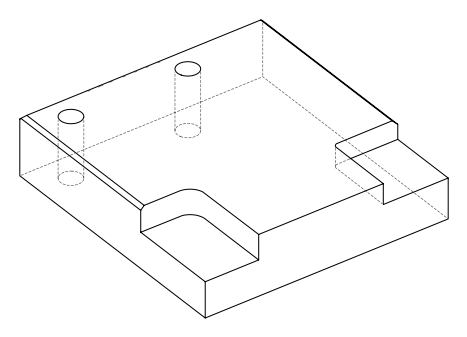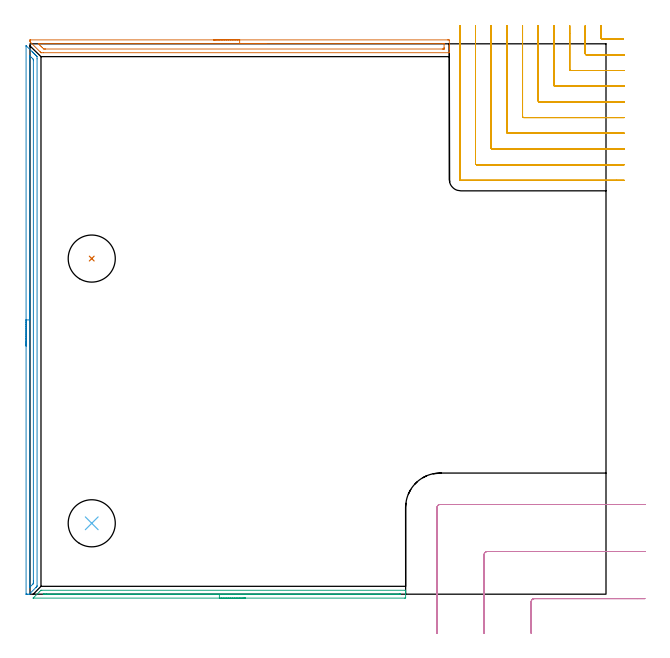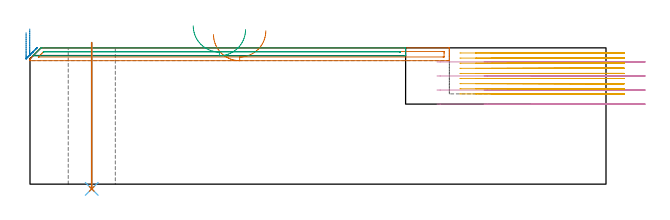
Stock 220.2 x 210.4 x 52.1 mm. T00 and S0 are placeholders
(PLAN: 7 operations, 3 tool changes, 25.6 min)
(1 AREA_MILL | FG_CHAMFER_SURFACE | UGT0205_001 | 2.72 min | 1965 mm3)
(2 AREA_MILL_1 | FG_CHAMFER_SURFACE_1 | UGT0205_001 | 3.47 min | 1825 mm3)
(3 AREA_MILL_2 | FG_CHAMFER_SURFACE_2 | UGT0205_001 | 2.39 min | 643 mm3)
(4 MILL_CORNER_NOTCH_RECTANGULAR | CORNER_NOTCH_RECTANGULAR | UGT0201_106 | Follow Part, ap 6, ae 75% | 2.49 min | 75442 mm3)
(5 MILL_CORNER_NOTCH_RECTANGULAR_1 | CORNER_NOTCH_RECTANGULAR_1 | NXT0201_009 | Follow Part, ap 2, ae 75% | 14.1 min | 59138 mm3)
(6 INDEXABLE_INSERT_DRILL_THROUGH_HOLE_FROM_SOLID | STEP1HOLE | NXT0302_007 | 0.23 min | 13253 mm3)
(7 INDEXABLE_INSERT_DRILL_THROUGH_HOLE_FROM_SOLID_1 | STEP1HOLE_1 | NXT0302_007 | 0.23 min | 13246 mm3)
(TOOL UGT0205_001 | Chamfer Mill 20 x 3 x 45 deg. | D20 FL50 Z2)
(TOOL UGT0201_106 | End Mill 24 mm | D24 FL25 Z2)
(TOOL NXT0201_009 | ENDMILL 8mm [2P460-0800-NA 1630] | D8 FL26 Z6)
(TOOL NXT0302_007 | Index. Insert Drill 18mm [880-D1800L25-05] | D18 PA176 FL90 Z2)
(OP 1 AREA_MILL)
G17 G21 G94 G90
T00 M6
G54
G17 G0 G90 X70.15 Y211.9 S1061 M3
G43 Z62.1 H0
Z57.2
G94 G1 X70.188 Z56.328 F250.
X70.302 Z55.463
X70.491 Z54.612
X70.753 Z53.78
X71.087 Z52.974
X71.49 Z52.2
X71.958 Z51.464
X72.489 Z50.772
X73.079 Z50.129
X73.722 Z49.54
X74.414 Z49.008
X75.15 Z48.54
X75.924 Z48.137
X76.73 Z47.803
X77.562 Z47.541
X78.413 Z47.352
X79.278 Z47.238
X80.15 Z47.2
X159.679
X159.962 Y211.898 Z47.201
X160.29 Y211.894 Z47.202
X160.3 Y211.623 Z47.473
Y209.885 Z49.21
Y209.355 Z49.742
Y209.016 Z50.08
Y208.486 Z50.61
Y208.146 Z50.948
Y207.216 Z51.883
X160.297 Y207.106 Z51.986
X160.29 Y207.002 Z52.088
X160.125 Y207. Z52.1
X5.089
X4.277 Y207.002 Z52.097
X4.2 Y207.004 Z52.096
X4.195 Y207.005 Z52.095
X4.176 Y207.024 Z52.076
X3.943 Y207.255 Z51.841
X3.922 Y207.277 Z51.821
X0.174 Y211.026 Z48.073
X0.017 Y211.188 Z47.911
X0.01 Y211.199 Z47.9
X0. Y211.527 Z47.572
Y211.814 Z47.286
X0.01 Y211.895 Z47.205
X0.022 Y211.9 Z47.2
X80.15
Y210.486 Z48.614
X157.892 Y210.485 Z48.615
X158.169 Y210.484 Z48.616
X158.253 Y210.481 Z48.619
X158.288 Y210.479 Z48.621
X158.291 Y210.46 Z48.64
X158.297 Y210.359 Z48.741
X158.3 Y209.016 Z50.085
X158.299 Y208.619 Z50.481
X158.296 Y208.486 Z50.614
X158.292 Y208.439 Z50.661
X158.288 Y208.42 Z50.68
X158.276 Y208.419 Z50.681
X158.201 Y208.417 Z50.683
X157.892 Y208.415 Z50.685
X157.616 Y208.414 Z50.686
X5.983 Y208.415 Z50.685
X5.706
X5.398 Y208.419 Z50.681
X5.249 Y208.421 Z50.679
X5.089 Y208.569 Z50.531
X4.636 Y209.016 Z50.085
X4.195 Y209.454 Z49.646
X3.765 Y209.885 Z49.215
X3.302 Y210.35 Z48.75
X3.198 Y210.461 Z48.639
X3.183 Y210.479 Z48.621
X3.211 Y210.481 Z48.619
X3.302 Y210.483 Z48.617
X3.578 Y210.485 Z48.615
X80.15 Y210.486 Z48.614
X81.021 Z48.652
X81.886 Z48.766
X82.738 Z48.955
X83.57 Z49.217
X84.376 Z49.551
X85.15 Z49.954
X85.886 Z50.423
X86.578 Z50.954
X87.221 Z51.543
X87.81 Z52.186
X88.341 Z52.878
X88.81 Z53.614
X89.213 Z54.388
X89.547 Z55.194
X89.809 Z56.026
X89.998 Z56.878
X90.112 Z57.743
X90.15 Z58.614
G0 Z62.1
M5
M2
(OP 2 AREA_MILL_1)
G17 G21 G94 G90
T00 M6
G54
G17 G0 G90 X-1.5 Y94.85 S1061 M3
G43 Z62.1 H0
Z57.9
G94 G1 Y94.888 Z57.028 F250.
Y95.002 Z56.164
Y95.191 Z55.312
Y95.453 Z54.48
Y95.787 Z53.674
Y96.19 Z52.9
Y96.658 Z52.164
Y97.19 Z51.472
Y97.779 Z50.829
Y98.422 Z50.24
Y99.114 Z49.709
Y99.85 Z49.24
Y100.624 Z48.837
Y101.43 Z48.503
Y102.262 Z48.241
Y103.114 Z48.052
Y103.978 Z47.938
Y104.85 Z47.9
Y209.455
X-1.496 Y209.646 Z47.904
X-1.493 Y209.682 Z47.905
X-1.339 Y209.539 Z48.06
X0.87 Y207.331 Z50.268
X1.037 Y207.165 Z50.432
X1.198 Y207.003 Z50.595
X1.316 Y206.885 Z50.714
X1.474 Y206.728 Z50.869
X1.627 Y206.574 Z51.024
X1.761 Y206.44 Z51.159
X1.911 Y206.291 Z51.307
X2.056 Y206.145 Z51.453
X2.207 Y205.994 Z51.605
X2.349 Y205.853 Z51.744
X2.649 Y205.548 Z52.049
X2.693 Y205.501 Z52.093
X2.7 Y204.657 Z52.1
Y3.26
Y3.006 Z52.085
X2.613 Y2.914 Z52.006
X2.367 Y2.667 Z51.767
X2.349 Y2.649 Z51.749
X0.017 Y0.316 Z49.415
X-0.157 Y0.141 Z49.239
X-0.274 Y0.03 Z49.124
X-0.297 Y0.01 Z49.101
X-0.829 Y0. Z48.57
X-1.149 Z48.251
X-1.468 Z47.931
X-1.496 Y0.007 Z47.903
X-1.5 Y0.008 Z47.9
Y104.85
X-0.086 Z49.314
X-0.085 Y205.356 Z49.315
X-0.084 Y205.548 Z49.316
X-0.08 Y205.741 Z49.32
X-0.078 Y205.816 Z49.322
X-0.03 Y205.771 Z49.37
X0.2 Y205.548 Z49.6
X0.6 Y205.15 Z50.
X1.09 Y204.657 Z50.49
X1.257 Y204.481 Z50.657
X1.279 Y204.455 Z50.679
X1.281 Y204.438 Z50.681
X1.284 Y204.395 Z50.684
X1.285 Y204.308 Z50.685
X1.286 Y203.958 Z50.686
Y5.043
X1.284 Y4.345 Z50.684
X1.281 Y4.152 Z50.681
X1.279 Y4.067 Z50.679
X1.268 Y4.029 Z50.668
X1.236 Y3.994 Z50.636
X1.13 Y3.883 Z50.53
X0.997 Y3.747 Z50.397
X0.054 Y2.805 Z49.454
X-0.014 Y2.741 Z49.386
X-0.074 Y2.687 Z49.326
X-0.079 Z49.321
X-0.082 Y2.712 Z49.318
X-0.084 Y2.759 Z49.316
X-0.085 Y3.068 Z49.315
X-0.086 Y3.26 Z49.314
Y104.85
Y105.722 Z49.352
Y106.586 Z49.466
Y107.438 Z49.655
Y108.27 Z49.917
Y109.076 Z50.251
Y109.85 Z50.654
Y110.586 Z51.123
Y111.278 Z51.654
Y111.921 Z52.243
Y112.51 Z52.886
Y113.042 Z53.579
Y113.51 Z54.314
Y113.913 Z55.088
Y114.247 Z55.894
Y114.509 Z56.726
Y114.698 Z57.578
Y114.812 Z58.443
Y114.85 Z59.314
G0 Z62.1
M5
M2
(OP 3 AREA_MILL_2)
G17 G21 G94 G90
T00 M6
G54
G17 G0 G90 X82.4 Y-1.5 S1061 M3
G43 Z62.1 H0
Z59.1
G94 G1 X82.362 Z58.228 F250.
X82.248 Z57.363
X82.059 Z56.512
X81.797 Z55.68
X81.463 Z54.874
X81.06 Z54.1
X80.591 Z53.364
X80.06 Z52.672
X79.471 Z52.029
X78.828 Z51.44
X78.136 Z50.908
X77.4 Z50.44
X76.626 Z50.037
X75.82 Z49.703
X74.988 Z49.441
X74.136 Z49.252
X73.271 Z49.138
X72.4 Z49.1
X1.306
X1.223 Y-1.495 Z49.103
X1.218 Y-1.493 Z49.104
X1.223 Y-1.475 Z49.122
X3.646 Y0.946 Z51.546
X4.19 Y1.491 Z52.087
X4.203 Y1.494 Z52.089
X4.499 Y1.5 Z52.1
X143.428
X143.59 Y1.497 Z52.088
X143.593 Y1.44 Z52.032
X143.6 Y1.031 Z51.631
Y0.689 Z51.289
Y0. Z50.595
Y-1.237 Z49.36
X143.598 Y-1.491 Z49.105
X143.124 Y-1.5 Z49.1
X72.4
Y-0.086 Z50.514
X5.307 Y-0.085 Z50.515
X5.135 Y-0.083 Z50.517
X5.088 Y-0.08 Z50.52
X5.082 Y-0.078 Z50.522
Y-0.075 Z50.525
X5.111 Y-0.042 Z50.558
X5.153 Y0. Z50.6
X5.236 Y0.074 Z50.674
X5.312 Y0.08 Z50.68
X5.393 Y0.082 Z50.682
X6.2 Y0.086 Z50.686
X6.286
X141.28 Y0.085 Z50.685
X141.451 Y0.084 Z50.684
X141.565 Y0.08 Z50.68
X141.592 Y0.077 Z50.677
X141.595 Y0.074 Z50.674
X141.597 Y0.058 Z50.658
X141.598 Y0. Z50.6
X141.594 Y-0.05 Z50.55
X141.59 Y-0.073 Z50.527
X141.582 Y-0.079 Z50.521
X141.537 Y-0.081 Z50.519
X141.366 Y-0.085 Z50.515
X141.28 Y-0.086 Z50.514
X141.194
X72.4
X71.528 Z50.552
X70.663 Z50.666
X69.812 Z50.855
X68.98 Z51.117
X68.174 Z51.451
X67.4 Z51.854
X66.664 Z52.323
X65.972 Z52.854
X65.329 Z53.443
X64.739 Z54.086
X64.208 Z54.778
X63.74 Z55.514
X63.337 Z56.288
X63.003 Z57.094
X62.741 Z57.926
X62.552 Z58.778
X62.438 Z59.643
X62.4 Z60.514
G0 Z62.1
M5
M2
(OP 4 MILL_CORNER_NOTCH_RECTANGULAR)
G17 G21 G94 G90
T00 M6
G54
G17 G0 G90 X235.079 Y-1.7 S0 M3
G43 Z62.1 H0
Z46.725
G94 G1 X232.079 F250.
X192.795 F500.
G3 X191.6 Y-2.895 R1.2
G1 Y-12.
Y-15. F250.
G0 Z62.1
X235.2 Y16.3
Z46.725
G1 X232.2
X174.796 F500.
G3 X173.6 Y15.104 R1.2
G1 Y-12.
Y-15. F250.
G0 Z62.1
X235.2 Y34.3
Z46.725
G1 X232.2
X156.796 F500.
G3 X155.6 Y33.104 R1.2
G1 Y-12.
Y-15. F250.
G0 Z62.1
X235.079 Y-1.7
Z41.35
G1 X232.079
X192.795 F500.
G3 X191.6 Y-2.895 R1.2
G1 Y-12.
Y-15. F250.
G0 Z62.1
X235.2 Y16.3
Z41.35
G1 X232.2
X174.796 F500.
G3 X173.6 Y15.104 R1.2
G1 Y-12.
Y-15. F250.
G0 Z62.1
X235.2 Y34.3
Z41.35
G1 X232.2
X156.796 F500.
G3 X155.6 Y33.104 R1.2
G1 Y-12.
Y-15. F250.
G0 Z62.1
X235.079 Y-1.7
Z35.975
G1 X232.079
X192.795 F500.
G3 X191.6 Y-2.895 R1.2
G1 Y-12.
Y-15. F250.
G0 Z62.1
X235.2 Y16.3
Z35.975
G1 X232.2
X174.796 F500.
G3 X173.6 Y15.104 R1.2
G1 Y-12.
Y-15. F250.
G0 Z62.1
X235.2 Y34.3
Z35.975
G1 X232.2
X156.796 F500.
G3 X155.6 Y33.104 R1.2
G1 Y-12.
Y-15. F250.
G0 Z62.1
X235.079 Y-1.7
Z30.6
G1 X232.079
X192.795 F500.
G3 X191.6 Y-2.895 R1.2
G1 Y-12.
Y-15. F250.
G0 Z62.1
X235.2 Y16.3
Z30.6
G1 X232.2
X174.796 F500.
G3 X173.6 Y15.104 R1.2
G1 Y-12.
Y-15. F250.
G0 Z62.1
X235.2 Y34.3
Z30.6
G1 X232.2
X156.796 F500.
G3 X155.6 Y33.104 R1.2
G1 Y-12.
Y-15. F250.
G0 Z62.1
M5
M2
(OP 5 MILL_CORNER_NOTCH_RECTANGULAR_1)
G17 G21 G94 G90
T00 M6
G54
G17 G0 G90 X218.3 Y217.4 S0 M3
G43 Z62.1 H1
Z50.144
G94 G1 Y214.4 F250.
Y212.596 F500.
G3 X218.696 Y212.2 R0.4
G1 X223.772
X226.772 F250.
G0 Z62.1
X212.3 Y217.4
Z50.144
G1 Y214.4
Y212.596 F500.
Y206.597
G3 X212.697 Y206.2 R0.4
G1 X224.2
X227.2 F250.
G0 Z62.1
X206.3 Y217.4
Z50.144
G1 Y214.4
Y206.597 F500.
Y200.597
G3 X206.697 Y200.2 R0.4
G1 X224.2
X227.2 F250.
G0 Z62.1
X200.3 Y217.4
Z50.144
G1 Y214.4
Y200.597 F500.
Y194.597
G3 X200.697 Y194.2 R0.4
G1 X224.2
X227.2 F250.
G0 Z62.1
X194.3 Y217.4
Z50.144
G1 Y214.4
Y194.597 F500.
Y188.597
G3 X194.697 Y188.2 R0.4
G1 X224.2
X227.2 F250.
G0 Z62.1
X188.299 Y217.4
Z50.144
G1 X188.3 Y214.4
Y188.597 F500.
Y182.597
G3 X188.697 Y182.2 R0.4
G1 X224.2
X227.2 F250.
G0 Z62.1
X182.299 Y217.4
Z50.144
G1 X182.3 Y214.4
Y182.597 F500.
Y176.597
G3 X182.697 Y176.2 R0.4
G1 X224.2
X227.2 F250.
G0 Z62.1
X176.299 Y217.4
Z50.144
G1 X176.3 Y214.4
Y176.597 F500.
Y170.598
G3 X176.698 Y170.2 R0.4
G1 X224.2
X227.2 F250.
G0 Z62.1
X170.298 Y217.4
Z50.144
G1 X170.3 Y214.4
Y170.598 F500.
Y164.598
G3 X170.698 Y164.2 R0.4
G1 X224.2
X227.2 F250.
G0 Z62.1
X164.3 Y217.396
Z50.144
G1 Y214.396
Y158.598 F500.
G3 X164.698 Y158.2 R0.4
G1 X224.2
X227.2 F250.
G0 Z62.1
X218.3 Y217.4
Z48.189
G1 Y214.4
Y212.596 F500.
G3 X218.696 Y212.2 R0.4
G1 X223.772
X226.772 F250.
G0 Z62.1
X212.3 Y217.4
Z48.189
G1 Y214.4
Y206.597 F500.
G3 X212.697 Y206.2 R0.4
G1 X224.2
X227.2 F250.
G0 Z62.1
X206.3 Y217.4
Z48.189
G1 Y214.4
Y200.597 F500.
G3 X206.697 Y200.2 R0.4
G1 X224.2
X227.2 F250.
G0 Z62.1
X200.3 Y217.4
Z48.189
G1 Y214.4
Y194.597 F500.
G3 X200.697 Y194.2 R0.4
G1 X224.2
X227.2 F250.
G0 Z62.1
X194.3 Y217.4
Z48.189
G1 Y214.4
Y188.597 F500.
G3 X194.697 Y188.2 R0.4
G1 X224.2
X227.2 F250.
G0 Z62.1
X188.3 Y217.4
Z48.189
G1 Y214.4
Y182.597 F500.
G3 X188.697 Y182.2 R0.4
G1 X224.2
X227.2 F250.
G0 Z62.1
X182.3 Y217.4
Z48.189
G1 Y214.4
Y176.597 F500.
G3 X182.697 Y176.2 R0.4
G1 X224.2
X227.2 F250.
G0 Z62.1
X176.3 Y217.4
Z48.189
G1 Y214.4
Y170.598 F500.
G3 X176.698 Y170.2 R0.4
G1 X224.2
X227.2 F250.
G0 Z62.1
X170.3 Y217.4
Z48.189
G1 Y214.4
Y164.598 F500.
G3 X170.698 Y164.2 R0.4
G1 X224.2
X227.2 F250.
G0 Z62.1
X164.3 Y217.4
Z48.189
G1 Y214.4
Y158.598 F500.
G3 X164.698 Y158.2 R0.4
G1 X224.2
X227.2 F250.
G0 Z62.1
X218.3 Y217.4
Z46.233
G1 Y214.4
Y212.596 F500.
G3 X218.696 Y212.2 R0.4
G1 X223.772
X226.772 F250.
G0 Z62.1
X212.3 Y217.4
Z46.233
G1 Y214.4
Y206.597 F500.
G3 X212.697 Y206.2 R0.4
G1 X224.2
X227.2 F250.
G0 Z62.1
X206.3 Y217.4
Z46.233
G1 Y214.4
Y200.597 F500.
G3 X206.697 Y200.2 R0.4
G1 X224.2
X227.2 F250.
G0 Z62.1
X200.3 Y217.4
Z46.233
G1 Y214.4
Y194.597 F500.
G3 X200.697 Y194.2 R0.4
G1 X224.2
X227.2 F250.
G0 Z62.1
X194.3 Y217.4
Z46.233
G1 Y214.4
Y188.597 F500.
G3 X194.697 Y188.2 R0.4
G1 X224.2
X227.2 F250.
G0 Z62.1
X188.3 Y217.4
Z46.233
G1 Y214.4
Y182.597 F500.
G3 X188.697 Y182.2 R0.4
G1 X224.2
X227.2 F250.
G0 Z62.1
X182.3 Y217.4
Z46.233
G1 Y214.4
Y176.597 F500.
G3 X182.697 Y176.2 R0.4
G1 X224.2
X227.2 F250.
G0 Z62.1
X176.3 Y217.4
Z46.233
G1 Y214.4
Y170.598 F500.
G3 X176.698 Y170.2 R0.4
G1 X224.2
X227.2 F250.
G0 Z62.1
X170.3 Y217.4
Z46.233
G1 Y214.4
Y164.598 F500.
G3 X170.698 Y164.2 R0.4
G1 X224.2
X227.2 F250.
G0 Z62.1
X164.3 Y217.4
Z46.233
G1 Y214.4
Y158.598 F500.
G3 X164.698 Y158.2 R0.4
G1 X224.2
X227.2 F250.
G0 Z62.1
X218.3 Y217.4
Z44.278
G1 Y214.4
Y212.596 F500.
G3 X218.696 Y212.2 R0.4
G1 X223.772
X226.772 F250.
G0 Z62.1
X212.3 Y217.4
Z44.278
G1 Y214.4
Y206.597 F500.
G3 X212.697 Y206.2 R0.4
G1 X224.2
X227.2 F250.
G0 Z62.1
X206.3 Y217.4
Z44.278
G1 Y214.4
Y200.597 F500.
G3 X206.697 Y200.2 R0.4
G1 X224.2
X227.2 F250.
G0 Z62.1
X200.3 Y217.4
Z44.278
G1 Y214.4
Y194.597 F500.
G3 X200.697 Y194.2 R0.4
G1 X224.2
X227.2 F250.
G0 Z62.1
X194.3 Y217.4
Z44.278
G1 Y214.4
Y188.597 F500.
G3 X194.697 Y188.2 R0.4
G1 X224.2
X227.2 F250.
G0 Z62.1
X188.3 Y217.4
Z44.278
G1 Y214.4
Y182.597 F500.
G3 X188.697 Y182.2 R0.4
G1 X224.2
X227.2 F250.
G0 Z62.1
X182.3 Y217.4
Z44.278
G1 Y214.4
Y176.597 F500.
G3 X182.697 Y176.2 R0.4
G1 X224.2
X227.2 F250.
G0 Z62.1
X176.3 Y217.4
Z44.278
G1 Y214.4
Y170.598 F500.
G3 X176.698 Y170.2 R0.4
G1 X224.2
X227.2 F250.
G0 Z62.1
X170.3 Y217.4
Z44.278
G1 Y214.4
Y164.598 F500.
G3 X170.698 Y164.2 R0.4
G1 X224.2
X227.2 F250.
G0 Z62.1
X164.3 Y217.4
Z44.278
G1 Y214.4
Y158.598 F500.
G3 X164.698 Y158.2 R0.4
G1 X224.2
X227.2 F250.
G0 Z62.1
X218.3 Y217.4
Z42.322
G1 Y214.4
Y212.596 F500.
G3 X218.696 Y212.2 R0.4
G1 X223.772
X226.772 F250.
G0 Z62.1
X212.3 Y217.4
Z42.322
G1 Y214.4
Y206.597 F500.
G3 X212.697 Y206.2 R0.4
G1 X224.2
X227.2 F250.
G0 Z62.1
X206.3 Y217.4
Z42.322
G1 Y214.4
Y200.597 F500.
G3 X206.697 Y200.2 R0.4
G1 X224.2
X227.2 F250.
G0 Z62.1
X200.3 Y217.4
Z42.322
G1 Y214.4
Y194.597 F500.
G3 X200.697 Y194.2 R0.4
G1 X224.2
X227.2 F250.
G0 Z62.1
X194.3 Y217.4
Z42.322
G1 Y214.4
Y188.597 F500.
G3 X194.697 Y188.2 R0.4
G1 X224.2
X227.2 F250.
G0 Z62.1
X188.3 Y217.4
Z42.322
G1 Y214.4
Y182.597 F500.
G3 X188.697 Y182.2 R0.4
G1 X224.2
X227.2 F250.
G0 Z62.1
X182.3 Y217.4
Z42.322
G1 Y214.4
Y176.597 F500.
G3 X182.697 Y176.2 R0.4
G1 X224.2
X227.2 F250.
G0 Z62.1
X176.3 Y217.4
Z42.322
G1 Y214.4
Y170.598 F500.
G3 X176.698 Y170.2 R0.4
G1 X224.2
X227.2 F250.
G0 Z62.1
X170.3 Y217.4
Z42.322
G1 Y214.4
Y164.598 F500.
G3 X170.698 Y164.2 R0.4
G1 X224.2
X227.2 F250.
G0 Z62.1
X164.3 Y217.4
Z42.322
G1 Y214.4
Y158.598 F500.
G3 X164.698 Y158.2 R0.4
G1 X224.2
X227.2 F250.
G0 Z62.1
X218.3 Y217.4
Z40.367
G1 Y214.4
Y212.596 F500.
G3 X218.696 Y212.2 R0.4
G1 X223.772
X226.772 F250.
G0 Z62.1
X212.3 Y217.4
Z40.367
G1 Y214.4
Y206.597 F500.
G3 X212.697 Y206.2 R0.4
G1 X224.2
X227.2 F250.
G0 Z62.1
X206.3 Y217.4
Z40.367
G1 Y214.4
Y200.597 F500.
G3 X206.697 Y200.2 R0.4
G1 X224.2
X227.2 F250.
G0 Z62.1
X200.3 Y217.4
Z40.367
G1 Y214.4
Y194.597 F500.
G3 X200.697 Y194.2 R0.4
G1 X224.2
X227.2 F250.
G0 Z62.1
X194.3 Y217.4
Z40.367
G1 Y214.4
Y188.597 F500.
G3 X194.697 Y188.2 R0.4
G1 X224.2
X227.2 F250.
G0 Z62.1
X188.3 Y217.4
Z40.367
G1 Y214.4
Y182.597 F500.
G3 X188.697 Y182.2 R0.4
G1 X224.2
X227.2 F250.
G0 Z62.1
X182.3 Y217.4
Z40.367
G1 Y214.4
Y176.597 F500.
G3 X182.697 Y176.2 R0.4
G1 X224.2
X227.2 F250.
G0 Z62.1
X176.3 Y217.4
Z40.367
G1 Y214.4
Y170.598 F500.
G3 X176.698 Y170.2 R0.4
G1 X224.2
X227.2 F250.
G0 Z62.1
X170.3 Y217.4
Z40.367
G1 Y214.4
Y164.598 F500.
G3 X170.698 Y164.2 R0.4
G1 X224.2
X227.2 F250.
G0 Z62.1
X164.3 Y217.4
Z40.367
G1 Y214.4
Y158.598 F500.
G3 X164.698 Y158.2 R0.4
G1 X224.2
X227.2 F250.
G0 Z62.1
X218.3 Y217.4
Z38.411
G1 Y214.4
Y212.596 F500.
G3 X218.696 Y212.2 R0.4
G1 X223.772
X226.772 F250.
G0 Z62.1
X212.3 Y217.4
Z38.411
G1 Y214.4
Y206.597 F500.
G3 X212.697 Y206.2 R0.4
G1 X224.2
X227.2 F250.
G0 Z62.1
X206.3 Y217.4
Z38.411
G1 Y214.4
Y200.597 F500.
G3 X206.697 Y200.2 R0.4
G1 X224.2
X227.2 F250.
G0 Z62.1
X200.3 Y217.4
Z38.411
G1 Y214.4
Y194.597 F500.
G3 X200.697 Y194.2 R0.4
G1 X224.2
X227.2 F250.
G0 Z62.1
X194.3 Y217.4
Z38.411
G1 Y214.4
Y188.597 F500.
G3 X194.697 Y188.2 R0.4
G1 X224.2
X227.2 F250.
G0 Z62.1
X188.3 Y217.4
Z38.411
G1 Y214.4
Y182.597 F500.
G3 X188.697 Y182.2 R0.4
G1 X224.2
X227.2 F250.
G0 Z62.1
X182.3 Y217.4
Z38.411
G1 Y214.4
Y176.597 F500.
G3 X182.697 Y176.2 R0.4
G1 X224.2
X227.2 F250.
G0 Z62.1
X176.3 Y217.4
Z38.411
G1 Y214.4
Y170.598 F500.
G3 X176.698 Y170.2 R0.4
G1 X224.2
X227.2 F250.
G0 Z62.1
X170.3 Y217.4
Z38.411
G1 Y214.4
Y164.598 F500.
G3 X170.698 Y164.2 R0.4
G1 X224.2
X227.2 F250.
G0 Z62.1
X164.3 Y217.4
Z38.411
G1 Y214.4
Y158.598 F500.
G3 X164.698 Y158.2 R0.4
G1 X224.2
X227.2 F250.
G0 Z62.1
X218.3 Y217.4
Z36.456
G1 Y214.4
Y212.596 F500.
G3 X218.696 Y212.2 R0.4
G1 X223.772
X226.772 F250.
G0 Z62.1
X212.3 Y217.4
Z36.456
G1 Y214.4
Y206.597 F500.
G3 X212.697 Y206.2 R0.4
G1 X224.2
X227.2 F250.
G0 Z62.1
X206.3 Y217.4
Z36.456
G1 Y214.4
Y200.597 F500.
G3 X206.697 Y200.2 R0.4
G1 X224.2
X227.2 F250.
G0 Z62.1
X200.3 Y217.4
Z36.456
G1 Y214.4
Y194.597 F500.
G3 X200.697 Y194.2 R0.4
G1 X224.2
X227.2 F250.
G0 Z62.1
X194.3 Y217.4
Z36.456
G1 Y214.4
Y188.597 F500.
G3 X194.697 Y188.2 R0.4
G1 X224.2
X227.2 F250.
G0 Z62.1
X188.3 Y217.4
Z36.456
G1 Y214.4
Y182.597 F500.
G3 X188.697 Y182.2 R0.4
G1 X224.2
X227.2 F250.
G0 Z62.1
X182.3 Y217.4
Z36.456
G1 Y214.4
Y176.597 F500.
G3 X182.697 Y176.2 R0.4
G1 X224.2
X227.2 F250.
G0 Z62.1
X176.3 Y217.4
Z36.456
G1 Y214.4
Y170.598 F500.
G3 X176.698 Y170.2 R0.4
G1 X224.2
X227.2 F250.
G0 Z62.1
X170.3 Y217.4
Z36.456
G1 Y214.4
Y164.598 F500.
G3 X170.698 Y164.2 R0.4
G1 X224.2
X227.2 F250.
G0 Z62.1
X164.3 Y217.4
Z36.456
G1 Y214.4
Y158.598 F500.
G3 X164.698 Y158.2 R0.4
G1 X224.2
X227.2 F250.
G0 Z62.1
X218.3 Y217.4
Z34.5
G1 Y214.4
Y212.596 F500.
G3 X218.696 Y212.2 R0.4
G1 X223.772
X226.772 F250.
G0 Z62.1
X212.3 Y217.4
Z34.5
G1 Y214.4
Y206.597 F500.
G3 X212.697 Y206.2 R0.4
G1 X224.2
X227.2 F250.
G0 Z62.1
X206.3 Y217.4
Z34.5
G1 Y214.4
Y200.597 F500.
G3 X206.697 Y200.2 R0.4
G1 X224.2
X227.2 F250.
G0 Z62.1
X200.3 Y217.4
Z34.5
G1 Y214.4
Y194.597 F500.
G3 X200.697 Y194.2 R0.4
G1 X224.2
X227.2 F250.
G0 Z62.1
X194.3 Y217.4
Z34.5
G1 Y214.4
Y188.597 F500.
G3 X194.697 Y188.2 R0.4
G1 X224.2
X227.2 F250.
G0 Z62.1
X188.3 Y217.4
Z34.5
G1 Y214.4
Y182.597 F500.
G3 X188.697 Y182.2 R0.4
G1 X224.2
X227.2 F250.
G0 Z62.1
X182.3 Y217.4
Z34.5
G1 Y214.4
Y176.597 F500.
G3 X182.697 Y176.2 R0.4
G1 X224.2
X227.2 F250.
G0 Z62.1
X176.3 Y217.4
Z34.5
G1 Y214.4
Y170.598 F500.
G3 X176.698 Y170.2 R0.4
G1 X224.2
X227.2 F250.
G0 Z62.1
X170.3 Y217.4
Z34.5
G1 Y214.4
Y164.598 F500.
G3 X170.698 Y164.2 R0.4
G1 X224.2
X227.2 F250.
G0 Z62.1
X164.3 Y217.4
Z34.5
G1 Y214.4
Y158.598 F500.
G3 X164.698 Y158.2 R0.4
G1 X224.2
X227.2 F250.
G0 Z62.1
M5
M2
(OP 6 INDEXABLE_INSERT_DRILL_THROUGH_HOLE_FROM_SOLID)
G17 G21 G94 G90
T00 M6
G54
G17 G0 G90 X23.6 Y27.1 S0 M3
G43 Z62.1 H1
G94 G81 G98 Z-1.814 F250. R54.1
G80
M5
M2
(OP 7 INDEXABLE_INSERT_DRILL_THROUGH_HOLE_FROM_SOLID_1)
G17 G21 G94 G90
T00 M6
G54
G17 G0 G90 X23.6 Y128.3 S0 M3
G43 Z62.1 H1
G94 G81 G98 Z-1.814 F250. R54.1
G80
M5
M2
